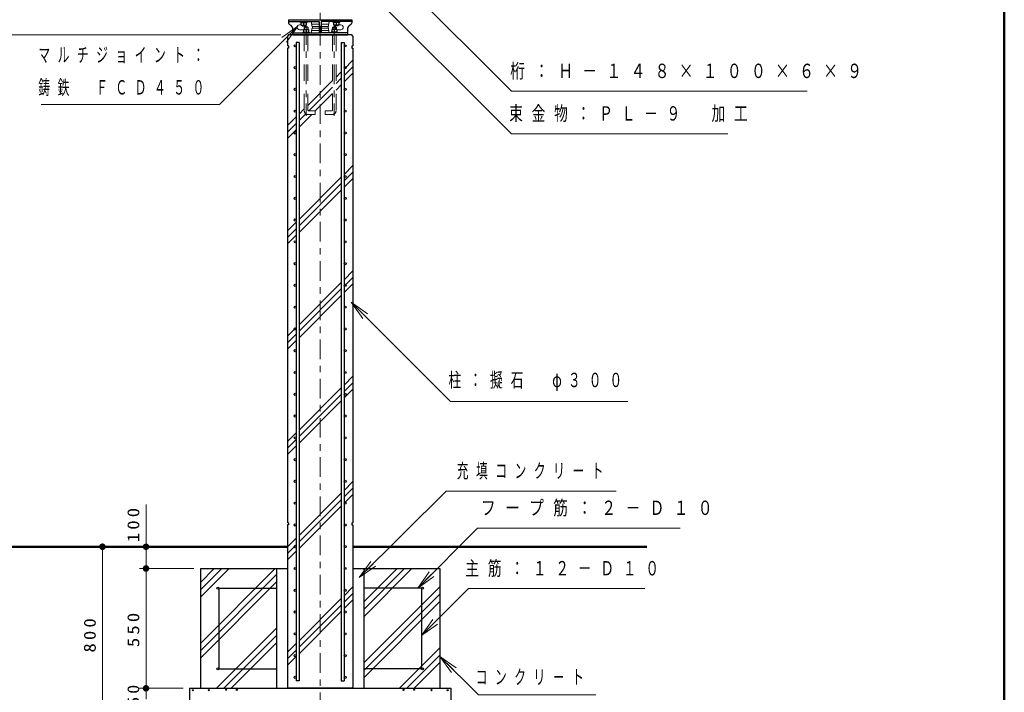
# Model space of a CAD drawing. Units: millimetres on the paper, scale 1:30. Extents: x -365 to 0, y -5 to 257.
# Drawn here: x -150.8 to 0, y 95.7 to 198.6 of the extents above; entities that cross this region are included whole.
import ezdxf

# ---------------------------------------------------------------- set-up
doc = ezdxf.new("R2010")
doc.units = ezdxf.units.MM
doc.linetypes.add('USER1', pattern=[4.5, 2.5, -2])
doc.linetypes.add('USER2', pattern=[6, 3, -1, 1, -1])
doc.layers.add('LY_1', color=7, linetype='Continuous', lineweight=25)
doc.layers.add('LY_3', color=7, linetype='Continuous', lineweight=13)
doc.styles.add('ＭＳ ゴシック', font='')
doc.styles.get('ＭＳ ゴシック').set_extended_font_data('MS Gothic')

# ---------------------------------------------------------------- blocks, each defined once
blk = doc.blocks.new('filled_dot')
at = {"color": 0, "linetype": 'Continuous', "lineweight": -2, "const_width": 1.25}
blk.add_lwpolyline([(-0.625, 0, 1), (0.625, 0, 1)], format="xyb", close=True, dxfattribs=at)

msp = doc.modelspace()

# ---------------------------------------------------------------- linework, layer by layer
at = {"layer": 'LY_1', "linetype": 'USER2', "lineweight": 13}
for p, q in [((-104.749, 221.682), (-104.749, 89.39)), ((-106.916, 197.801), (-106.916, 183.947)), ((-102.583, 197.801), (-102.583, 183.947))]:
    msp.add_line(p, q, dxfattribs=at)
at = {"layer": 'LY_1', "lineweight": 13}
for p, q in [((-110.624, 195.897), (-108.149, 197.665)), ((-108.149, 197.665), (-110.27, 195.544)), ((-108.149, 197.665), (-109.916, 195.19)), ((-110.749, 196.311), (-183.266, 196.311)), ((-101.083, 191.094), (-99.749, 192.427)), ((-102.316, 189.861), (-101.516, 190.661)), ((-101.083, 190.104), (-99.749, 191.437)), ((-101.083, 189.114), (-99.749, 190.447)), ((-106.649, 185.527), (-102.849, 189.327)), ((-102.316, 188.871), (-101.516, 189.671)), ((-102.316, 187.881), (-101.516, 188.681)), ((-106.502, 184.685), (-102.849, 188.337)), ((-105.519, 184.678), (-102.849, 187.347)), ((-107.983, 184.194), (-107.183, 184.994)), ((-107.983, 183.204), (-106.949, 184.237)), ((-107.983, 182.214), (-106.052, 184.145)), ((-109.749, 182.427), (-108.416, 183.761)), ((-109.749, 181.437), (-108.416, 182.771)), ((-109.749, 180.447), (-108.416, 181.781)), ((-101.083, 174.972), (-99.749, 176.305)), ((-101.083, 173.982), (-99.749, 175.315)), ((-107.983, 168.072), (-101.516, 174.538)), ((-107.983, 167.082), (-101.516, 173.549)), ((-101.083, 172.992), (-99.749, 174.325)), ((-107.983, 166.092), (-101.516, 172.559)), ((-109.749, 166.305), (-108.416, 167.638)), ((-109.749, 165.315), (-108.416, 166.649)), ((-109.749, 164.325), (-108.416, 165.659)), ((-101.083, 158.85), (-99.749, 160.183)), ((-107.983, 151.95), (-101.516, 158.416)), ((-101.083, 157.86), (-99.749, 159.193)), ((-107.983, 150.96), (-101.516, 157.427)), ((-101.083, 156.87), (-99.749, 158.203)), ((-107.983, 149.97), (-101.516, 156.437)), ((-98.221, 152.917), (-99.989, 155.391)), ((-99.989, 155.391), (-97.514, 153.624)), ((-99.989, 155.391), (-97.868, 153.27)), ((-109.749, 150.183), (-108.416, 151.516)), ((-109.749, 149.193), (-108.416, 150.527)), ((-109.749, 148.203), (-108.416, 149.537)), ((-101.083, 142.728), (-99.749, 144.061)), ((-107.983, 135.828), (-101.516, 142.294)), ((-101.083, 141.738), (-99.749, 143.071)), ((-101.083, 140.748), (-99.749, 142.081)), ((-107.983, 134.838), (-101.516, 141.304)), ((-107.983, 133.848), (-101.516, 140.315)), ((-109.749, 134.061), (-108.416, 135.394)), ((-109.749, 133.071), (-108.416, 134.404)), ((-109.749, 132.081), (-108.416, 133.415)), ((-101.083, 126.606), (-99.749, 127.939)), ((-101.083, 125.616), (-99.749, 126.949)), ((-107.983, 119.706), (-101.516, 126.172)), ((-107.983, 118.716), (-101.516, 125.182)), ((-101.083, 124.626), (-99.749, 125.959)), ((-131.416, 114.645), (-131.416, 124.452)), ((-107.983, 117.726), (-101.516, 124.192)), ((-109.749, 117.939), (-108.416, 119.272)), ((-125.749, 117.978), (-139.083, 117.978)), ((-138.083, 91.311), (-138.083, 117.978)), ((-109.749, 116.949), (-108.416, 118.282)), ((-109.749, 115.959), (-108.416, 117.292)), ((-124.082, 114.645), (-132.416, 114.645)), ((-131.416, 96.311), (-131.416, 114.645)), ((-123.082, 112.526), (-120.963, 114.645)), ((-123.082, 111.394), (-119.832, 114.645)), ((-123.082, 110.263), (-118.7, 114.645)), ((-123.082, 103.192), (-111.629, 114.645)), ((-98.78, 113.245), (-97.005, 115.714)), ((-98.78, 113.245), (-96.652, 115.36)), ((-96.3, 115.005), (-98.78, 113.245)), ((-98.083, 109.524), (-92.962, 114.645)), ((-98.083, 108.393), (-91.83, 114.645)), ((-98.083, 107.261), (-90.699, 114.645)), ((-123.082, 102.06), (-111.416, 113.727)), ((-89.822, 111.645), (-88.058, 114.122)), ((-89.822, 111.645), (-87.704, 113.769)), ((-87.35, 113.416), (-89.822, 111.645)), ((-123.082, 100.929), (-111.416, 112.595)), ((-101.083, 110.484), (-99.749, 111.817)), ((-98.083, 100.19), (-86.416, 111.857)), ((-101.083, 109.494), (-99.749, 110.827)), ((-98.083, 99.059), (-86.416, 110.726)), ((-107.983, 103.584), (-101.516, 110.05)), ((-107.983, 102.594), (-101.516, 109.06)), ((-101.083, 108.504), (-99.749, 109.837)), ((-98.083, 97.927), (-86.416, 109.594)), ((-107.983, 101.604), (-101.516, 108.07)), ((-89.249, 104.375), (-87.482, 106.85)), ((-89.249, 104.375), (-87.128, 106.496)), ((-86.774, 106.142), (-89.249, 104.375)), ((-120.629, 96.311), (-111.416, 105.524)), ((-119.498, 96.311), (-111.416, 104.393)), ((-118.366, 96.311), (-111.416, 103.262)), ((-109.749, 101.817), (-108.416, 103.15)), ((-92.628, 96.311), (-86.416, 102.523)), ((-109.749, 100.827), (-108.416, 102.16)), ((-109.749, 99.837), (-108.416, 101.17)), ((-91.496, 96.311), (-86.416, 101.392)), ((-84.645, 98.727), (-86.416, 101.2)), ((-86.416, 101.2), (-83.939, 99.435)), ((-86.416, 101.2), (-84.292, 99.081)), ((-90.365, 96.311), (-86.416, 100.26)), ((-125.749, 96.311), (-132.416, 96.311)), ((-131.416, 94.645), (-131.416, 96.311))]:
    msp.add_line(p, q, dxfattribs=at)
at = {"layer": 'LY_1', "color": 1}
for p, q in [((-109.583, 198.644), (-99.916, 198.644)), ((-109.583, 198.644), (-109.583, 198.17)), ((-109.583, 198.344), (-104.899, 198.344)), ((-107.749, 198.237), (-107.749, 198.344)), ((-107.749, 198.237), (-106.749, 198.237)), ((-107.649, 197.804), (-107.649, 198.237)), ((-107.649, 197.804), (-106.849, 197.804)), ((-107.516, 197.717), (-107.516, 197.804)), ((-107.516, 197.717), (-106.983, 197.717)), ((-107.249, 197.804), (-107.249, 198.237)), ((-106.983, 197.717), (-106.983, 197.804)), ((-106.849, 197.804), (-106.849, 198.237)), ((-106.749, 198.237), (-106.749, 198.344)), ((-104.899, 198.344), (-104.899, 196.61)), ((-99.916, 198.344), (-104.599, 198.344)), ((-104.599, 198.344), (-104.599, 196.61)), ((-102.749, 198.237), (-102.749, 198.344)), ((-101.749, 198.237), (-102.749, 198.237)), ((-102.649, 197.804), (-102.649, 198.237)), ((-101.849, 197.804), (-102.649, 197.804)), ((-102.516, 197.717), (-102.516, 197.804)), ((-101.983, 197.717), (-102.516, 197.717)), ((-102.249, 197.804), (-102.249, 198.237)), ((-101.983, 197.717), (-101.983, 197.804)), ((-101.849, 197.804), (-101.849, 198.237)), ((-101.749, 198.237), (-101.749, 198.344)), ((-99.916, 198.644), (-99.916, 198.17)), ((-108.916, 197.077), (-108.916, 196.31)), ((-108.916, 196.61), (-104.899, 196.61)), ((-108.916, 196.31), (-100.583, 196.31)), ((-107.416, 196.717), (-107.416, 196.61)), ((-107.416, 196.717), (-106.416, 196.717)), ((-107.316, 197.15), (-107.316, 196.717)), ((-107.316, 197.15), (-106.516, 197.15)), ((-106.649, 197.477), (-107.183, 197.477)), ((-107.183, 197.477), (-107.183, 197.15)), ((-106.916, 197.15), (-106.916, 196.717)), ((-106.649, 197.477), (-106.649, 197.15)), ((-106.516, 197.15), (-106.516, 196.717)), ((-106.416, 196.717), (-106.416, 196.61)), ((-100.583, 196.61), (-104.599, 196.61)), ((-102.083, 196.717), (-103.083, 196.717)), ((-103.083, 196.717), (-103.083, 196.61)), ((-102.183, 197.15), (-102.983, 197.15)), ((-102.983, 197.15), (-102.983, 196.717)), ((-102.849, 197.477), (-102.849, 197.15)), ((-102.849, 197.477), (-102.316, 197.477)), ((-102.583, 197.15), (-102.583, 196.717)), ((-102.316, 197.477), (-102.316, 197.15)), ((-102.183, 197.15), (-102.183, 196.717)), ((-102.083, 196.717), (-102.083, 196.61)), ((-100.583, 197.077), (-100.583, 196.31))]:
    msp.add_line(p, q, dxfattribs=at)
at = {"layer": 'LY_1', "color": 1, "lineweight": 13}
for p, q in [((-107.916, 197.844), (-107.649, 197.844)), ((-106.083, 198.177), (-106.083, 197.977)), ((-106.016, 197.944), (-106.083, 197.977)), ((-106.016, 197.944), (-106.016, 197.644)), ((-104.899, 197.944), (-106.016, 197.944)), ((-105.949, 197.61), (-106.016, 197.644)), ((-105.949, 197.61), (-105.949, 197.344)), ((-104.899, 197.61), (-105.949, 197.61)), ((-104.666, 197.61), (-104.833, 197.61)), ((-104.599, 197.944), (-103.483, 197.944)), ((-104.599, 197.61), (-103.549, 197.61)), ((-103.549, 197.61), (-103.483, 197.644)), ((-103.549, 197.61), (-103.549, 197.344)), ((-103.483, 197.944), (-103.416, 197.977)), ((-103.483, 197.944), (-103.483, 197.644)), ((-103.416, 198.177), (-103.416, 197.977)), ((-101.583, 197.844), (-101.849, 197.844)), ((-107.916, 197.11), (-107.416, 197.11)), ((-106.083, 196.977), (-106.016, 197.01)), ((-106.083, 196.977), (-106.083, 196.777)), ((-106.016, 197.31), (-105.949, 197.344)), ((-106.016, 197.31), (-106.016, 197.01)), ((-104.899, 197.01), (-106.016, 197.01)), ((-104.899, 197.344), (-105.949, 197.344)), ((-104.599, 197.344), (-103.549, 197.344)), ((-104.599, 197.01), (-103.483, 197.01)), ((-103.483, 197.31), (-103.549, 197.344)), ((-103.483, 197.31), (-103.483, 197.01)), ((-103.416, 196.977), (-103.483, 197.01)), ((-103.416, 196.977), (-103.416, 196.777)), ((-101.583, 197.11), (-102.083, 197.11))]:
    msp.add_line(p, q, dxfattribs=at)
at = {"layer": 'LY_1'}
for p, q in [((-109.583, 196.31), (-109.749, 196.144)), ((-109.749, 196.144), (-109.749, 194.644)), ((-99.916, 196.31), (-109.583, 196.31)), ((-99.749, 196.144), (-99.916, 196.31)), ((-99.749, 196.144), (-99.749, 194.644)), ((-109.583, 194.644), (-109.749, 194.644)), ((-109.583, 194.644), (-109.583, 194.31)), ((-107.983, 195.144), (-108.416, 195.144)), ((-108.416, 195.144), (-108.416, 97.478)), ((-107.983, 195.144), (-107.983, 97.478)), ((-101.516, 195.144), (-101.516, 97.478)), ((-101.516, 195.144), (-101.083, 195.144)), ((-101.083, 195.144), (-101.083, 97.478)), ((-99.916, 194.644), (-99.916, 194.31)), ((-99.916, 194.644), (-99.749, 194.644)), ((-109.583, 194.31), (-109.749, 194.31)), ((-109.749, 194.31), (-109.749, 121.644)), ((-99.916, 194.31), (-99.749, 194.31)), ((-99.749, 194.31), (-99.749, 121.644)), ((-109.583, 121.644), (-109.749, 121.644)), ((-109.749, 121.311), (-109.749, 96.478)), ((-109.583, 121.311), (-109.749, 121.311)), ((-109.583, 121.644), (-109.583, 121.311)), ((-99.916, 121.644), (-99.916, 121.311)), ((-99.916, 121.644), (-99.749, 121.644)), ((-99.916, 121.311), (-99.749, 121.311)), ((-99.749, 121.311), (-99.749, 96.478)), ((-124.749, 117.978), (-109.749, 117.978)), ((-99.749, 117.978), (-84.749, 117.978)), ((-123.082, 114.645), (-123.082, 96.311)), ((-123.082, 114.645), (-109.749, 114.645)), ((-111.416, 114.645), (-111.416, 96.311)), ((-99.749, 114.645), (-86.416, 114.645)), ((-98.083, 114.645), (-98.083, 96.311)), ((-86.416, 114.645), (-86.416, 96.311)), ((-120.249, 111.645), (-111.416, 111.645)), ((-120.249, 111.645), (-120.249, 99.311)), ((-89.249, 111.645), (-98.083, 111.645)), ((-89.249, 111.645), (-89.249, 99.311)), ((-120.249, 99.311), (-111.416, 99.311)), ((-89.249, 99.311), (-98.083, 99.311)), ((-107.983, 97.478), (-108.416, 97.478)), ((-101.516, 97.478), (-101.083, 97.478)), ((-124.749, 96.311), (-124.749, 91.311)), ((-124.749, 96.311), (-84.75, 96.311)), ((-109.749, 96.478), (-109.583, 96.311)), ((-109.749, 96.311), (-99.749, 96.311)), ((-99.916, 96.311), (-109.583, 96.311)), ((-99.916, 96.311), (-109.583, 96.311)), ((-99.916, 96.311), (-99.749, 96.478)), ((-84.749, 96.311), (-84.749, 91.311))]:
    msp.add_line(p, q, dxfattribs=at)
at = {"layer": 'LY_1', "linetype": 'USER1', "lineweight": 13}
for p, q in [((-107.183, 196.31), (-107.183, 184.677)), ((-106.649, 196.31), (-106.649, 184.877)), ((-102.316, 197.477), (-102.849, 197.477)), ((-102.849, 196.31), (-102.849, 184.877)), ((-102.316, 196.31), (-102.316, 184.677)), ((-106.649, 184.144), (-105.516, 184.144)), ((-106.449, 184.677), (-105.516, 184.677)), ((-105.516, 184.677), (-105.516, 184.144)), ((-103.049, 184.677), (-103.983, 184.677)), ((-103.983, 184.677), (-103.983, 184.144)), ((-102.849, 184.144), (-103.983, 184.144))]:
    msp.add_line(p, q, dxfattribs=at)
at = {"layer": 'LY_1', "lineweight": 50}
for p, q in [((-172.416, 117.978), (-109.749, 117.978)), ((-99.749, 117.978), (-54.749, 117.978))]:
    msp.add_line(p, q, dxfattribs=at)
at = {"layer": 'LY_1', "lineweight": 13}
for points in [[(-91.481, 203.711), (-75.464, 187.694), (-30.162, 187.694)], [(-97.351, 203.085), (-75.449, 181.182), (-42.347, 181.182)], [(-108.149, 197.665), (-120.144, 185.67), (-147.486, 185.67)], [(-99.989, 155.391), (-84.804, 140.206), (-57.654, 140.206)], [(-98.78, 113.245), (-85.459, 126.483), (-59.425, 126.483)], [(-89.822, 111.645), (-80.676, 120.814), (-49.621, 120.814)], [(-89.249, 104.375), (-82.061, 111.563), (-55.053, 111.563)], [(-86.416, 101.2), (-80.525, 95.324), (-62.525, 95.324)]]:
    msp.add_lwpolyline(points, dxfattribs=at)
at = {"layer": 'LY_1'}
for centre, radius in [((-108.583, 194.644), 0.167), ((-100.916, 194.644), 0.167), ((-108.583, 191.31), 0.167), ((-100.916, 191.31), 0.167), ((-108.583, 187.977), 0.167), ((-100.916, 187.977), 0.167), ((-108.583, 184.644), 0.167), ((-100.916, 184.644), 0.167), ((-108.583, 181.311), 0.167), ((-100.916, 181.311), 0.167), ((-108.583, 177.977), 0.167), ((-100.916, 177.977), 0.167), ((-108.583, 174.644), 0.167), ((-100.916, 174.644), 0.167), ((-108.583, 171.311), 0.167), ((-100.916, 171.311), 0.167), ((-108.583, 167.977), 0.167), ((-100.916, 167.977), 0.167), ((-108.583, 164.644), 0.167), ((-100.916, 164.644), 0.167), ((-108.583, 161.311), 0.167), ((-100.916, 161.311), 0.167), ((-108.583, 157.977), 0.167), ((-100.916, 157.977), 0.167), ((-108.583, 154.644), 0.167), ((-100.916, 154.644), 0.167), ((-108.583, 151.311), 0.167), ((-100.916, 151.311), 0.167), ((-108.583, 147.978), 0.167), ((-100.916, 147.978), 0.167), ((-108.583, 144.644), 0.167), ((-100.916, 144.644), 0.167), ((-108.583, 141.311), 0.167), ((-100.916, 141.311), 0.167), ((-108.583, 137.978), 0.167), ((-100.916, 137.978), 0.167), ((-108.583, 134.644), 0.167), ((-100.916, 134.644), 0.167), ((-108.583, 131.311), 0.167), ((-100.916, 131.311), 0.167), ((-108.583, 127.978), 0.167), ((-100.916, 127.978), 0.167), ((-108.583, 124.644), 0.167), ((-100.916, 124.644), 0.167), ((-108.583, 121.311), 0.167), ((-100.916, 121.311), 0.167), ((-108.583, 117.978), 0.167), ((-100.916, 117.978), 0.167), ((-108.583, 114.645), 0.167), ((-100.916, 114.645), 0.167), ((-120.399, 111.645), 0.15), ((-89.099, 111.645), 0.15), ((-108.583, 111.311), 0.167), ((-100.916, 111.311), 0.167), ((-108.583, 107.978), 0.167), ((-100.916, 107.978), 0.167), ((-108.583, 104.645), 0.167), ((-100.916, 104.645), 0.167), ((-108.583, 101.311), 0.167), ((-100.916, 101.311), 0.167), ((-120.399, 99.311), 0.15), ((-108.583, 97.978), 0.167), ((-100.916, 97.978), 0.167), ((-89.099, 99.311), 0.15), ((-124.263, 96.015), 0.0833), ((-121.794, 96.024), 0.0833), ((-119.132, 96.085), 0.0833), ((-117.515, 96.059), 0.0833), ((-91.984, 96.059), 0.0833), ((-90.367, 96.085), 0.0833), ((-87.705, 96.024), 0.0833), ((-85.235, 96.015), 0.0833)]:
    msp.add_circle(centre, radius, dxfattribs=at)
at = {"layer": 'LY_1', "color": 1}
for centre, radius, start, end in [((-109.249, 198.17), 0.333, 180, 242.74229), ((-109.813, 197.077), 0.897, 0, 62.74229), ((-99.686, 197.077), 0.897, 117.25771, 179.99999), ((-100.249, 198.17), 0.333, 297.25771, 0)]:
    msp.add_arc(centre, radius, start, end, dxfattribs=at)
at = {"layer": 'LY_1', "color": 1, "lineweight": 13}
for centre, radius, start, end in [((-107.916, 197.477), 0.367, 90.00001, 267.3386), ((-107.416, 197.477), 0.367, 270, 40.88696), ((-106.249, 198.177), 0.167, 0, 90), ((-103.249, 198.177), 0.167, 89.99999, 180), ((-102.083, 197.477), 0.367, 139.11303, 270), ((-101.583, 197.477), 0.367, 270, 90), ((-106.249, 196.777), 0.167, 270, 0), ((-103.249, 196.777), 0.167, 179.99999, 270)]:
    msp.add_arc(centre, radius, start, end, dxfattribs=at)
at = {"layer": 'LY_1', "linetype": 'USER1', "lineweight": 13}
for centre, radius, start, end in [((-106.649, 184.677), 0.533, 180, 270), ((-106.449, 184.877), 0.2, 180, 270), ((-103.049, 184.877), 0.2, 270, 0), ((-102.849, 184.677), 0.533, 270, 0)]:
    msp.add_arc(centre, radius, start, end, dxfattribs=at)
at = {"layer": 'LY_3', "lineweight": 50}
msp.add_line((0, 0), (0, 257), dxfattribs=at)

# ---------------------------------------------------------------- block references
at = {"layer": 'LY_1', "lineweight": 13, "xscale": 0.4, "yscale": 0.4}
for p, rotation in [((-138.083, 117.978), 270), ((-131.416, 117.978), 270), ((-131.416, 114.645), 90), ((-131.416, 114.645), 270), ((-131.416, 96.311), 270), ((-131.416, 96.311), 90)]:
    msp.add_blockref('filled_dot', p, dxfattribs=dict(at, rotation=rotation))

# ---------------------------------------------------------------- texts
at = {"layer": 'LY_1', "char_height": 2.199, "attachment_point": 4, "style": 'ＭＳ ゴシック'}
for s, insert in [('\\T1.64;\\W0.6;マルチジョイント：', (-147.903, 193.17)), ('\\T1.64;\\W0.75;桁：Ｈ－１４８×１００×６×９', (-75.662, 190.694)), ('\\T1.64;\\W0.6;鋳鉄\u3000ＦＣＤ４５０', (-147.903, 188.17)), ('\\T1.64;\\W0.7;束金物：ＰＬ－９\u3000加工', (-75.815, 184.182)), ('\\T1.63;\\W0.65;柱：擬石\u3000φ３００', (-85.112, 143.206)), ('\\T1.64;\\W0.6;充填コンクリート', (-83.842, 129.483)), ('\\T1.64;\\W0.75;フープ筋：２－Ｄ１０', (-80.136, 123.814)), ('\\T1.64;\\W0.7;主筋：１２－Ｄ１０', (-82.517, 114.563)), ('\\T1.64;\\W0.6;コンクリ－ト', (-80.942, 97.974))]:
    msp.add_mtext(s, dxfattribs=dict(at, insert=insert))
at = {"layer": 'LY_1', "char_height": 1.833, "attachment_point": 8, "rotation": 90, "style": 'ＭＳ ゴシック'}
for s, insert in [('\\T1.33;\\W1.15;100', (-132.416, 121.536)), ('\\T1.33;\\W1.15;550', (-132.416, 105.478)), ('\\T1.33;\\W1.15;800', (-139.083, 104.645)), ('\\T1.34;\\W1.1;50', (-132.416, 95.478))]:
    msp.add_mtext(s, dxfattribs=dict(at, insert=insert))

doc.saveas('drawing.dxf')
